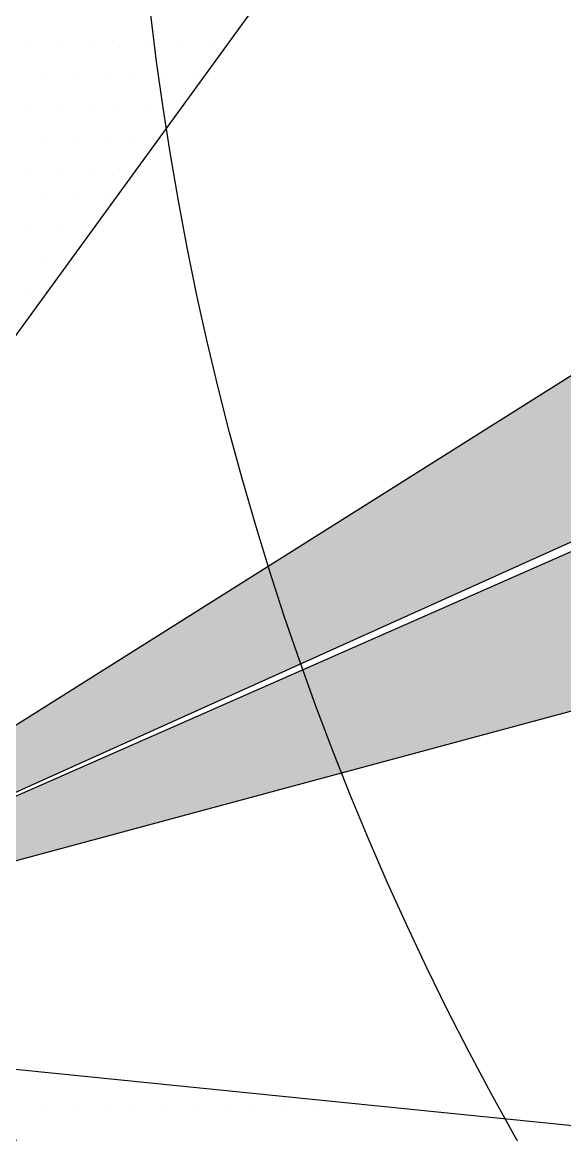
# Model space of a CAD drawing. Header units: metres. Extents: x 9606 to 9900, y 4805 to 4952.
# Drawn here: x 9862.682 to 9863.012, y 4851.531 to 4852.206 of the extents above; entities that cross this region are included whole.
import ezdxf

# ---------------------------------------------------------------- set-up
doc = ezdxf.new("R2010")
doc.units = ezdxf.units.M
doc.header["$LTSCALE"] = 2
doc.linetypes.add('CACHEX2', pattern=[0.75, 0.5, -0.25])
for name, color, linetype in [('CARTOUCHE', 7, 'Continuous'), ('LOGO', 4, 'Continuous'), ('rosace', 7, 'Continuous')]:
    doc.layers.add(name, color=color, linetype=linetype)

# ---------------------------------------------------------------- blocks, each defined once
blk = doc.blocks.new('A$C715108E3')
at = {"layer": 'LOGO', "color": 131}
for p, q in [((-20.2487, -15.1655), (-20.2487, -15.1655)), ((-20.157, -15.1655), (-20.157, -15.1655)), ((-20.065, -15.1655), (-20.065, -15.1655)), ((-19.9737, -15.1655), (-19.9737, -15.1655)), ((-19.8817, -15.1655), (-19.8817, -15.1655)), ((-19.7897, -15.1655), (-19.7897, -15.1655)), ((-19.6979, -15.1655), (-19.6979, -15.1655)), ((-20.2026, -15.2579), (-20.2026, -15.2579)), ((-20.1113, -15.2579), (-20.1113, -15.2579)), ((-20.0195, -15.2579), (-20.0195, -15.2579)), ((-19.9275, -15.2579), (-19.9275, -15.2579)), ((-19.8354, -15.2579), (-19.8354, -15.2579)), ((-19.7444, -15.2579), (-19.7444, -15.2579)), ((-20.2487, -15.3493), (-20.2487, -15.3493)), ((-20.157, -15.3493), (-20.157, -15.3493)), ((-20.065, -15.3493), (-20.065, -15.3493)), ((-19.9737, -15.3493), (-19.9737, -15.3493)), ((-19.8817, -15.3493), (-19.8817, -15.3493)), ((-19.7897, -15.3493), (-19.7897, -15.3493)), ((-20.2026, -15.4406), (-20.2026, -15.4406)), ((-20.1113, -15.4406), (-20.1113, -15.4406)), ((-20.0195, -15.4406), (-20.0195, -15.4406)), ((-19.9275, -15.4406), (-19.9275, -15.4406)), ((-20.2487, -15.5332), (-20.2487, -15.5332)), ((-20.157, -15.5332), (-20.157, -15.5332)), ((-20.065, -15.5332), (-20.065, -15.5332)), ((-19.9737, -15.5332), (-19.9737, -15.5332)), ((-20.2026, -15.6246), (-20.2026, -15.6246)), ((-20.1113, -15.6246), (-20.1113, -15.6246)), ((-20.0195, -15.6246), (-20.0195, -15.6246)), ((-20.2487, -15.7159), (-20.2487, -15.7159)), ((-20.157, -15.7159), (-20.157, -15.7159)), ((-20.065, -15.7159), (-20.065, -15.7159)), ((-20.2026, -15.8083), (-20.2026, -15.8083)), ((-20.2487, -15.8996), (-20.2487, -15.8996)), ((-20.2489, -18.2848), (-20.2489, -18.2848)), ((-20.157, -18.2848), (-20.157, -18.2848)), ((-20.2028, -18.3761), (-20.2028, -18.3761)), ((-20.1111, -18.3761), (-20.1111, -18.3761)), ((-20.0195, -18.3761), (-20.0195, -18.3761)), ((-19.9275, -18.3761), (-19.9275, -18.3761)), ((-19.8354, -18.3761), (-19.8354, -18.3761)), ((-19.7444, -18.3761), (-19.7444, -18.3761)), ((-19.6523, -18.3761), (-19.6523, -18.3761)), ((-19.5603, -18.3761), (-19.5603, -18.3761)), ((-19.469, -18.3761), (-19.469, -18.3761)), ((-19.377, -18.3761), (-19.377, -18.3761)), ((-19.2852, -18.3761), (-19.2852, -18.3761))]:
    blk.add_line(p, q, dxfattribs=at)
for points in [[(-19.0429, -11.5482), (-21.5982, -15.1374), (-21.3595, -15.879), (-21.1447, -16.5576), (-21.0193, -16.9601), (-20.5289, -16.3696), (-17.1333, -11.706)], [(-13.895, -18.9134), (-20.3713, -18.2597), (-20.2455, -18.5991)]]:
    blk.add_lwpolyline(points, dxfattribs=at)
blk = doc.blocks.new('A$C581E6685')
at = {"layer": 'rosace'}
for color, points in [(142, [(-45.3965, 37.4846), (-39.5666, 28.8703), (-39.344, 28.5414), (-39.8519, 24.2064), (-36.9477, 25.4853), (-26.3566, 30.2032), (-36.1863, 24.0789), (-38.2746, 22.2236), (-38.1337, 21.2132), (-33.6363, 11.1845), (-39.5393, 21.4709), (-40.6525, 23.2405), (-42.0615, 23.3525), (-53.1072, 18.3767), (-43.3972, 24.4856), (-40.4756, 26.2259), (-40.684, 26.8894)]), (140, [(-45.3965, 37.4846), (-41.9745, 25.9278), (-41.7809, 23.8865), (-42.0615, 23.3525), (-44.9268, 21.9767), (-53.1072, 18.3767), (-40.8028, 21.6905), (-39.5666, 22.0268), (-38.2746, 22.2236), (-38.1337, 21.2132), (-33.6363, 11.1845), (-36.0802, 21.4612), (-37.3405, 24.3346), (-37.4251, 24.9804), (-36.9477, 25.4853), (-26.3566, 30.2032), (-37.8747, 26.8339), (-39.7286, 26.4119), (-40.3751, 26.6371), (-40.684, 26.8894)])]:
    blk.add_hatch(color=color, dxfattribs=at).paths.add_polyline_path(points)
at = {"layer": 'rosace', "color": 142}
blk.add_lwpolyline([(-45.3965, 37.4846), (-39.3434, 28.5414), (-39.8519, 24.2064), (-36.9477, 25.4853), (-26.3566, 30.2032), (-36.1857, 24.0789), (-38.2739, 22.2236), (-38.1337, 21.2132), (-33.6358, 11.1845), (-39.5393, 21.4709), (-40.6518, 23.2405), (-42.0615, 23.3525), (-53.1072, 18.3767), (-43.3964, 24.4856), (-40.4756, 26.2259), (-40.6836, 26.8894)], close=True, dxfattribs=at)
at = {"layer": 'rosace', "color": 140}
blk.add_lwpolyline([(-45.3965, 37.4846), (-41.9745, 25.9278), (-41.7804, 23.8865), (-42.0615, 23.3525), (-44.9268, 21.9767), (-53.1072, 18.3767), (-40.8028, 21.6905), (-39.5666, 22.0268), (-38.2739, 22.2236), (-38.1337, 21.2132), (-33.6358, 11.1845), (-36.0802, 21.4612), (-37.3405, 24.3346), (-37.4251, 24.9804), (-36.9477, 25.4853), (-26.3566, 30.2032), (-37.8741, 26.8339), (-39.7286, 26.4119), (-40.3748, 26.6371), (-40.6836, 26.8894)], close=True, dxfattribs=at)
at = {"layer": 'rosace', "color": 32, "linetype": 'CACHEX2', "ltscale": 1.5}
blk.add_ellipse((-38.0538, 23.8138), major_axis=(-19.0311, -3.534), ratio=0.590567, dxfattribs=at)
at = {"layer": 'rosace', "color": 32}
blk.add_ellipse((-37.6144, 23.8499), major_axis=(-13.5768, -4.2839), ratio=0.791971, dxfattribs=at)
at = {"layer": 'CARTOUCHE'}
blk.add_blockref('A$C715108E3', (-31.6739, 36.3189), dxfattribs=at)

msp = doc.modelspace()

# ---------------------------------------------------------------- block references
at = {"layer": 'CARTOUCHE', "xscale": 0.2, "yscale": 0.2, "zscale": 0.2}
msp.add_blockref('A$C581E6685', (9873.0705, 4847.96026), dxfattribs=at)

doc.saveas('drawing.dxf')
